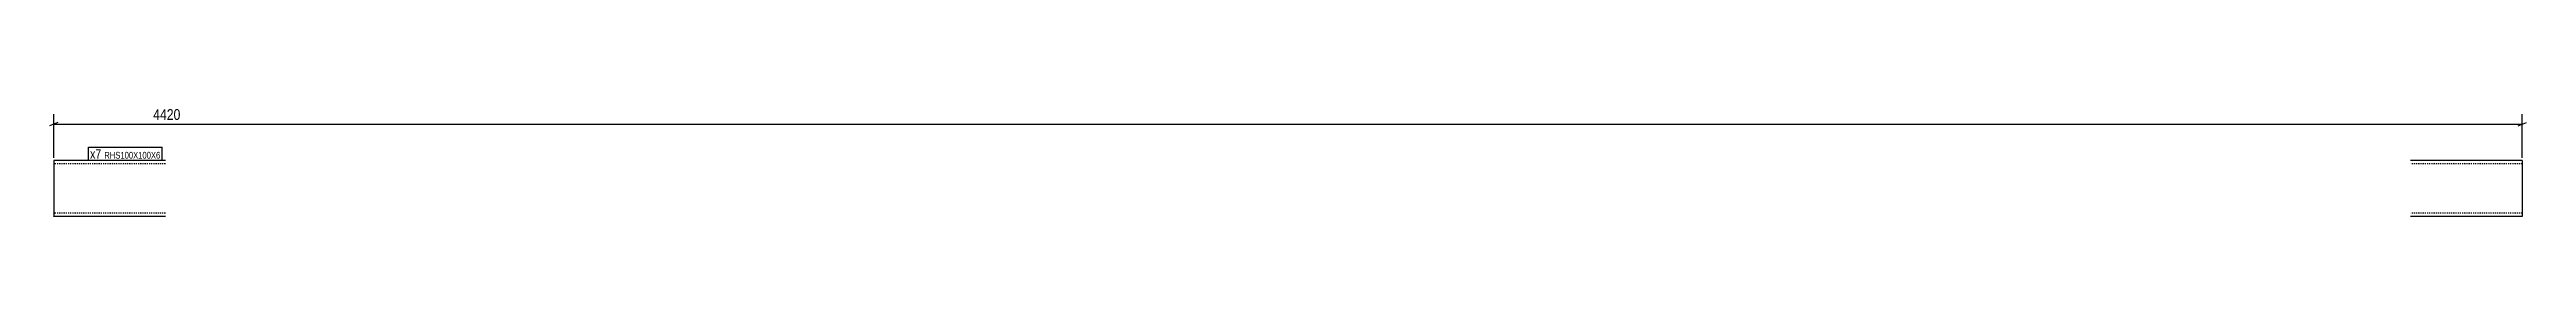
# Model space of a CAD drawing. Header units: millimetres. Extents: x 15 to 4450, y 15 to 212.
import ezdxf

# ---------------------------------------------------------------- set-up
doc = ezdxf.new("R2010")
doc.units = ezdxf.units.MM
doc.linetypes.add('DXK_LINE_DOT2', pattern=[3.9198, 1.9599, -1.9599])
for name, color, linetype in [('MÅLSÆTNING', 7, 'Continuous'), ('STÅL', 7, 'Continuous'), ('TEKST', 7, 'Continuous')]:
    doc.layers.add(name, color=color, linetype=linetype)
doc.styles.add('Arial Narrow', font='ARIALN.TTF', dxfattribs={"height": 0.2})

msp = doc.modelspace()

# ---------------------------------------------------------------- linework, layer by layer
at = {"layer": 'MÅLSÆTNING', "color": 7, "linetype": 'Continuous'}
for p, q in [((30, 182.8), (15, 176.8)), ((22.5, 120), (22.5, 197.6)), ((22.5, 179.8), (4442.5, 179.8)), ((4435, 176.8), (4450, 182.8)), ((4442.5, 120), (4442.5, 197.6))]:
    msp.add_line(p, q, dxfattribs=at)
at = {"layer": 'STÅL', "color": 2, "linetype": 'Continuous'}
for p, q in [((222.5, 115), (22.5, 115)), ((22.5, 115), (22.5, 15.9)), ((4442.5, 115), (4242.5, 115)), ((4442.5, 115), (4442.5, 15)), ((22.5, 15), (22.5, 15.9)), ((222.5, 15), (22.5, 15)), ((4442.5, 15), (4242.5, 15))]:
    msp.add_line(p, q, dxfattribs=at)
at = {"layer": 'STÅL', "color": 7, "linetype": 'DXK_LINE_DOT2'}
for p, q in [((222.5, 109), (22.5, 109)), ((4442.5, 109), (4242.5, 109)), ((22.5, 21), (22.5, 21.5)), ((222.5, 21), (22.5, 21)), ((4442.5, 21), (4242.5, 21)), ((4442.5, 21), (4442.5, 21.5))]:
    msp.add_line(p, q, dxfattribs=at)

# ---------------------------------------------------------------- next in the draw order: wipeouts: each hides what was drawn before it
at = {"color": 0}
for points, layer in [([(4268.4, 183.6), (4268.4, 211.6), (196.6, 211.6), (196.6, 183.6)], 'MÅLSÆTNING'), ([(107.8, 118.5), (107.8, 136), (87.5, 136), (87.5, 118.5)], 'TEKST')]:
    msp.add_wipeout(points, dxfattribs=at).dxf.layer = layer

# ---------------------------------------------------------------- next in the draw order: texts
at = {"layer": 'MÅLSÆTNING', "color": 3, "style": 'Arial Narrow'}
msp.add_text('4420', height=19.09, dxfattribs=at).set_placement((200.6, 187.6))

# ---------------------------------------------------------------- next in the draw order: wipeouts: each hides what was drawn before it
at = {"color": 0}
msp.add_wipeout([(107.8, 118.5), (107.8, 136), (87.5, 136), (87.5, 118.5)], dxfattribs=at).dxf.layer = 'TEKST'

# ---------------------------------------------------------------- next in the draw order: linework, layer by layer
at = {"layer": 'TEKST', "color": 7, "linetype": 'Continuous'}
msp.add_line((84.5, 115.5), (84.5, 139), dxfattribs=at)

# ---------------------------------------------------------------- next in the draw order: wipeouts: each hides what was drawn before it
at = {"color": 0}
msp.add_wipeout([(213.5, 118.5), (213.5, 131), (113, 131), (113, 118.5)], dxfattribs=at).dxf.layer = 'TEKST'

# ---------------------------------------------------------------- next in the draw order: wipeouts: each hides what was drawn before it
msp.add_wipeout([(213.5, 118.5), (213.5, 131), (113, 131), (113, 118.5)], dxfattribs=at).dxf.layer = 'TEKST'

# ---------------------------------------------------------------- next in the draw order: linework, layer by layer
at = {"layer": 'TEKST', "color": 7, "linetype": 'Continuous'}
for p, q in [((84.5, 139), (216.5, 139)), ((216.5, 115.5), (216.5, 139)), ((84.5, 115.5), (216.5, 115.5))]:
    msp.add_line(p, q, dxfattribs=at)

# ---------------------------------------------------------------- next in the draw order: texts
at = {"layer": 'TEKST', "color": 3, "style": 'Arial Narrow'}
for s, height, p in [('x7', 16.7, (87.5, 118.5)), ('RHS100X100X6', 11.93, (113, 118.5))]:
    msp.add_text(s, height=height, dxfattribs=at).set_placement(p)

doc.saveas('drawing.dxf')
